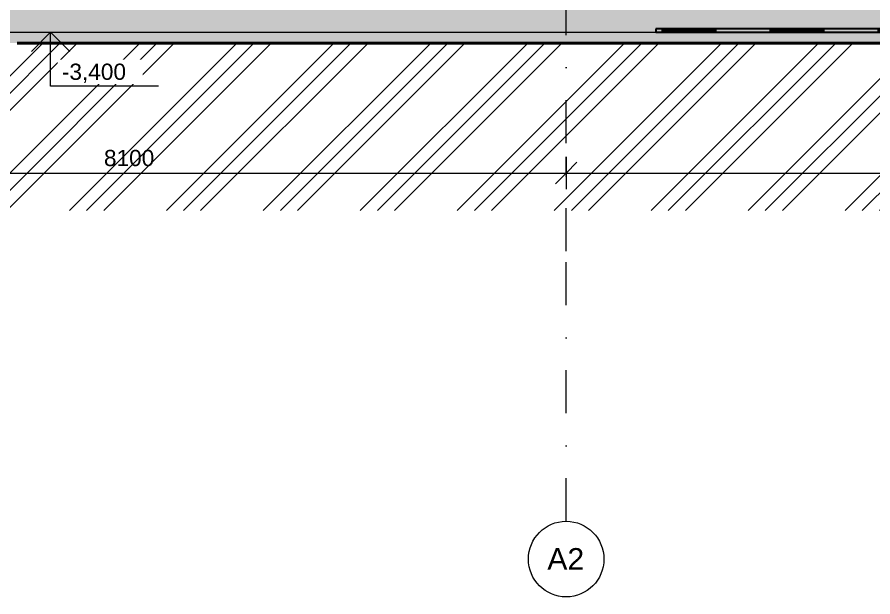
# Model space of a CAD drawing. Header units: millimetres. Extents: x -7743 to 191930, y -8645 to 72638.
# Drawn here: x 3015 to 10940, y -8628 to -3260 of the extents above; entities that cross this region are included whole.
import ezdxf

# ---------------------------------------------------------------- set-up
doc = ezdxf.new("R2010")
doc.units = ezdxf.units.MM
doc.linetypes.add('HA_DashDot_10mm-S3mm', pattern=[1000, 400, -300, 0, -300])
for name, color, linetype, lineweight in [('A-____-____-DIMS', 9, 'Continuous', 5), ('A-____-____-DIMS-100', 9, 'Continuous', 5), ('A-CLNG-____-MCUT', 9, 'Continuous', 25), ('A-CLNG-____-PATT', 9, 'Continuous', 25), ('A-DETL-____-WIDE', 9, 'Continuous', 40), ('A-DETL-GENF-OTLN', 9, 'Continuous', 9), ('A-FLOR-____-MCUT', 9, 'Continuous', 25), ('A-FLOR-____-PATT', 9, 'Continuous', 25), ('G-____-____-DIMS', 9, 'Continuous', 5), ('S-GRID-____-IDEN', 9, 'Continuous', 9), ('S-GRID-____-OTLN', 9, 'Continuous', 5)]:
    doc.layers.add(name, color=color, linetype=linetype, lineweight=lineweight)
doc.styles.add('Arial', font='arial.ttf', dxfattribs={"height": 150})
doc.styles.add('Arial_1', font='arial.ttf', dxfattribs={"height": 200})
doc.dimstyles.new('Inner_Dimensions', dxfattribs={"dimscale": 304.8, "dimtxt": 153.03891, "dimasz": 0.656168, "dimexe": 0.492126, "dimexo": 0.0625, "dimgap": 0.065617, "dimtad": 1, "dimdec": 0, "dimzin": 0, "dimdsep": 46, "dimtxsty": 'Arial', "dimblk1": 'OBLIQUE', "dimblk2": 'OBLIQUE', "dimsah": 1, "dimcen": 0.09, "dimdle": 0.492126, "dimazin": 0, "dimtfac": 1, "dimtdec": 4, "dimtix": 1, "dimtmove": 0, "dimatfit": 3, "dimfxl": 0.492126, "dimfxlon": 1, "dimtvp": 1, "dimtolj": 1, "dimtzin": 0, "dimlwd": 9, "dimlwe": 9, "dimarcsym": 2})

# ---------------------------------------------------------------- blocks, each defined once
blk = doc.blocks.new('Grid - Radius 3_5mm-353793-ŘEZ A-A OBJEKT A')
at = {"layer": 'S-GRID-____-IDEN'}
blk.add_circle((0, -8278.1), 350, dxfattribs=at)
blk = doc.blocks.new('Spot Elevations - Flipped-794089-ŘEZ A-A OBJEKT A')
at = {"layer": 'G-____-____-DIMS', "lineweight": 9}
for p, q in [((-3048.7, 93.2), (-2871.9, 270)), ((-2871.9, 270), (-2695.2, 93.2)), ((-2871.9, -230), (-2871.9, 270)), ((-1871.9, -230), (-2871.9, -230))]:
    blk.add_line(p, q, dxfattribs=at)
blk = doc.blocks.new('DIMBLOCK28-ŘEZ A-A OBJEKT A')
at = {"layer": 'A-____-____-DIMS-100', "lineweight": 9}
for p, q in [((8100, -4553.9), (8100, -4853.9)), ((8100, -4703.9), (8100, -4553.9)), ((16200, -4553.9), (16200, -4853.9)), ((16200, -4703.9), (16200, -4553.9)), ((8100, -4703.9), (8200, -4603.9)), ((16200, -4703.9), (16300, -4603.9)), ((8100, -4703.9), (8000, -4803.9)), ((8100, -4703.9), (16200, -4703.9)), ((16200, -4703.9), (16100, -4803.9))]:
    blk.add_line(p, q, dxfattribs=at)
at = {"layer": 'A-____-____-DIMS-100', "color": 0, "lineweight": 9, "insert": (11919.3, -4489.2), "char_height": 150, "width": 553.765, "attachment_point": 1, "line_spacing_factor": 0.941778, "style": 'Arial'}
blk.add_mtext('8100', dxfattribs=at)
blk = doc.blocks.new('_Oblique')
at = {"color": 0, "linetype": 'ByBlock', "lineweight": -2}
blk.add_line((-0.5, -0.5), (0.5, 0.5), dxfattribs=at)
blk = doc.blocks.new('DIMBLOCK31-ŘEZ A-A OBJEKT A')
at = {"layer": 'A-____-____-DIMS-100', "lineweight": 9}
for p, q in [((0, -4553.9), (0, -4853.9)), ((0, -4703.9), (0, -4553.9)), ((8100, -4553.9), (8100, -4853.9)), ((8100, -4703.9), (8100, -4553.9)), ((0, -4703.9), (100, -4603.9)), ((8100, -4703.9), (8200, -4603.9)), ((0, -4703.9), (-100, -4803.9)), ((0, -4703.9), (8250, -4703.9)), ((8100, -4703.9), (8000, -4803.9))]:
    blk.add_line(p, q, dxfattribs=at)
at = {"layer": 'A-____-____-DIMS-100', "color": 0, "lineweight": 9, "insert": (3819.3, -4489.2), "char_height": 150, "width": 553.765, "attachment_point": 1, "line_spacing_factor": 0.941778, "style": 'Arial'}
blk.add_mtext('8100', dxfattribs=at)

msp = doc.modelspace()

# ---------------------------------------------------------------- hatches: boundary and pattern name
at = {"layer": 'A-CLNG-____-PATT', "lineweight": 5}
h = msp.add_hatch(dxfattribs=at)
h.set_pattern_fill('FP_11', color=256, angle=-270, style=0, pattern_type=2)
h.set_pattern_definition([(270, (14487.5, -3370), (1000, 6e-14), []), (270, (14477.5, -3370), (1000, 6e-14), []), (270, (14467.5, -3370), (1000, 6e-14), []), (270, (14457.5, -3370), (1000, 6e-14), []), (270, (14447.5, -3370), (1000, 6e-14), []), (270, (14437.5, -3370), (1000, 6e-14), []), (270, (14427.5, -3370), (1000, 6e-14), []), (270, (14417.5, -3370), (1000, 6e-14), []), (270, (14407.5, -3370), (1000, 6e-14), []), (270, (14397.5, -3370), (1000, 6e-14), []), (270, (14387.5, -3370), (1000, 6e-14), []), (270, (14377.5, -3370), (1000, 6e-14), []), (270, (14367.5, -3370), (1000, 6e-14), []), (270, (14357.5, -3370), (1000, 6e-14), []), (270, (14347.5, -3370), (1000, 6e-14), []), (270, (14337.5, -3370), (1000, 6e-14), []), (270, (14327.5, -3370), (1000, 6e-14), []), (270, (14317.5, -3370), (1000, 6e-14), []), (270, (14307.5, -3370), (1000, 6e-14), []), (270, (14297.5, -3370), (1000, 6e-14), []), (270, (14287.5, -3370), (1000, 6e-14), []), (270, (14277.5, -3370), (1000, 6e-14), []), (270, (14267.5, -3370), (1000, 6e-14), []), (270, (14257.5, -3370), (1000, 6e-14), []), (270, (14247.5, -3370), (1000, 6e-14), []), (270, (14237.5, -3370), (1000, 6e-14), []), (270, (14227.5, -3370), (1000, 6e-14), []), (270, (14217.5, -3370), (1000, 6e-14), []), (270, (14207.5, -3370), (1000, 6e-14), []), (270, (14197.5, -3370), (1000, 6e-14), []), (270, (14187.5, -3370), (1000, 6e-14), []), (270, (14177.5, -3370), (1000, 6e-14), []), (270, (14167.5, -3370), (1000, 6e-14), []), (270, (14157.5, -3370), (1000, 6e-14), []), (270, (14147.5, -3370), (1000, 6e-14), []), (270, (14137.5, -3370), (1000, 6e-14), []), (270, (14127.5, -3370), (1000, 6e-14), []), (270, (14117.5, -3370), (1000, 6e-14), []), (270, (14107.5, -3370), (1000, 6e-14), []), (270, (14097.5, -3370), (1000, 6e-14), []), (270, (14087.5, -3370), (1000, 6e-14), []), (270, (14077.5, -3370), (1000, 6e-14), []), (270, (14067.5, -3370), (1000, 6e-14), []), (270, (14057.5, -3370), (1000, 6e-14), []), (270, (14047.5, -3370), (1000, 6e-14), []), (270, (14037.5, -3370), (1000, 6e-14), []), (270, (14027.5, -3370), (1000, 6e-14), []), (270, (14017.5, -3370), (1000, 6e-14), []), (270, (14007.5, -3370), (1000, 6e-14), []), (270, (13997.5, -3370), (1000, 6e-14), []), (270, (13987.5, -3370), (1000, 6e-14), [])])
h.paths.add_polyline_path([(18509.4, -3400), (20045, -3400), (20045, -3370), (8930, -3370), (8930, -3400), (16321.8, -3400)])
at = {"layer": 'A-DETL-GENF-OTLN', "lineweight": 5}
h = msp.add_hatch(dxfattribs=at)
h.set_pattern_fill('FP_12', color=50, style=0, pattern_type=2)
h.set_pattern_definition([(45, (695.23, 1865.4), (-449.013, 449.013), []), (45, (854, 1865.4), (0, 898.026), []), (45, (536.5, 1865.4), (0, 898.026), [])])
h.paths.add_polyline_path([(27260.2, -5050.2), (27260.2, -460.7), (25354.8, -310.2), (25165, -500), (25165, -5050.2), (25330, -5050.2)])
h.paths.add_polyline_path([(14134.1, -5050.2), (24865, -5050.2), (24865, -3500), (-6730, -3500), (-7742.8, -2487.2), (-7742.8, -5050.2), (9758.7, -5050.2)])
h.paths.add_polyline_path([(27260.2, -310.3), (27260.2, -260.1), (25540.8, -124.2), (25494.3, -170.7), (26917.7, -283.2)])
at = {"layer": 'A-FLOR-____-PATT', "lineweight": 9}
msp.add_hatch(color=256, dxfattribs=at).paths.add_polyline_path([(23742.1, -3400), (23742.1, -3000), (3015, -3000), (3015, -3045.3), (-260, -3045.3), (-260, -3000), (-5826.8, -3000), (-5826.8, -3400), (22884.8, -3400)])
at = {"layer": 'A-FLOR-____-PATT', "lineweight": 5}
h = msp.add_hatch(dxfattribs=at)
h.set_pattern_fill('FP_10', color=256, style=0, pattern_type=2)
h.set_pattern_definition([(315, (695.23, 1865.4), (215.526, 215.526), []), (315, (695.23, 2068.6), (215.526, 215.526), [127, -76.2, 12.7, -76.2, -127]), (315, (695.23, 2068.6), (215.526, 215.526), [-292.1, 127, 0])])
h.paths.add_polyline_path([(9758.7, -3500), (23742.1, -3500), (23742.1, -3400), (-5826.8, -3400), (-5826.8, -3500), (7571, -3500)])

# ---------------------------------------------------------------- linework, layer by layer
at = {"layer": 'A-CLNG-____-MCUT'}
for p, q in [((20045, -3370), (8930, -3370)), ((8930, -3370), (8930, -3400)), ((8930, -3400), (20045, -3400))]:
    msp.add_line(p, q, dxfattribs=at)
at = {"layer": 'A-DETL-____-WIDE'}
msp.add_line((23755, -3500), (3015, -3500), dxfattribs=at)
at = {"layer": 'A-FLOR-____-MCUT', "lineweight": 9}
msp.add_line((-5826.8, -3400), (23742.1, -3400), dxfattribs=at)
at = {"layer": 'S-GRID-____-OTLN', "linetype": 'HA_DashDot_10mm-S3mm', "lineweight": 9}
for p, q in [((8100, -5428.1), (8100, 12450.4)), ((8100, -7928.1), (8100, -5428.1))]:
    msp.add_line(p, q, dxfattribs=at)

# ---------------------------------------------------------------- block references
at = {"layer": 'G-____-____-DIMS', "lineweight": 9}
msp.add_blockref('Spot Elevations - Flipped-794089-ŘEZ A-A OBJEKT A', (6197.6, -3670), dxfattribs=at)
at = {"layer": 'S-GRID-____-IDEN'}
msp.add_blockref('Grid - Radius 3_5mm-353793-ŘEZ A-A OBJEKT A', (8100, 0), dxfattribs=at)

# ---------------------------------------------------------------- texts
at = {"layer": 'S-GRID-____-IDEN', "lineweight": 5, "insert": (7925.3, -8176.6), "char_height": 200, "width": 424.894, "attachment_point": 1, "style": 'Arial_1'}
msp.add_mtext('A2', dxfattribs=at)

# ---------------------------------------------------------------- dimensions: what is measured, and where the dimension line sits
at = {"layer": 'A-____-____-DIMS', "lineweight": 9}
dim = msp.add_linear_dim(base=(8100, -4703.9), p1=(0, -4553.9), p2=(8100, -4553.9), dimstyle='Inner_Dimensions', override={"dimpost": '<>', "dimfxl": 8100}, dxfattribs=at)
dim.commit()
dim.dimension.update_dxf_attribs({"geometry": 'DIMBLOCK31-ŘEZ A-A OBJEKT A', "text_midpoint": (4050, -4607.3)})
dim = msp.add_linear_dim(base=(16200, -4703.9), p1=(8100, -4553.9), p2=(16200, -4553.9), angle=0, dimstyle='Inner_Dimensions', override={"dimpost": '<>', "dimfxl": 8100}, dxfattribs=at)
dim.commit()
dim.dimension.update_dxf_attribs({"geometry": 'DIMBLOCK28-ŘEZ A-A OBJEKT A', "text_midpoint": (12150, -4607.3)})

# ---------------------------------------------------------------- next in the draw order: texts
at = {"layer": 'G-____-____-DIMS', "lineweight": 9, "insert": (3429.5, -3690.7), "char_height": 150, "width": 710.695, "attachment_point": 1, "line_spacing_factor": 0.941778, "style": 'Arial', "bg_fill": 3, "box_fill_scale": 1.25, "bg_fill_color": 256, "bg_fill_true_color": 13158600, "bg_fill_transparency": 0}
msp.add_mtext('-3,400', dxfattribs=at)

doc.saveas('drawing.dxf')
